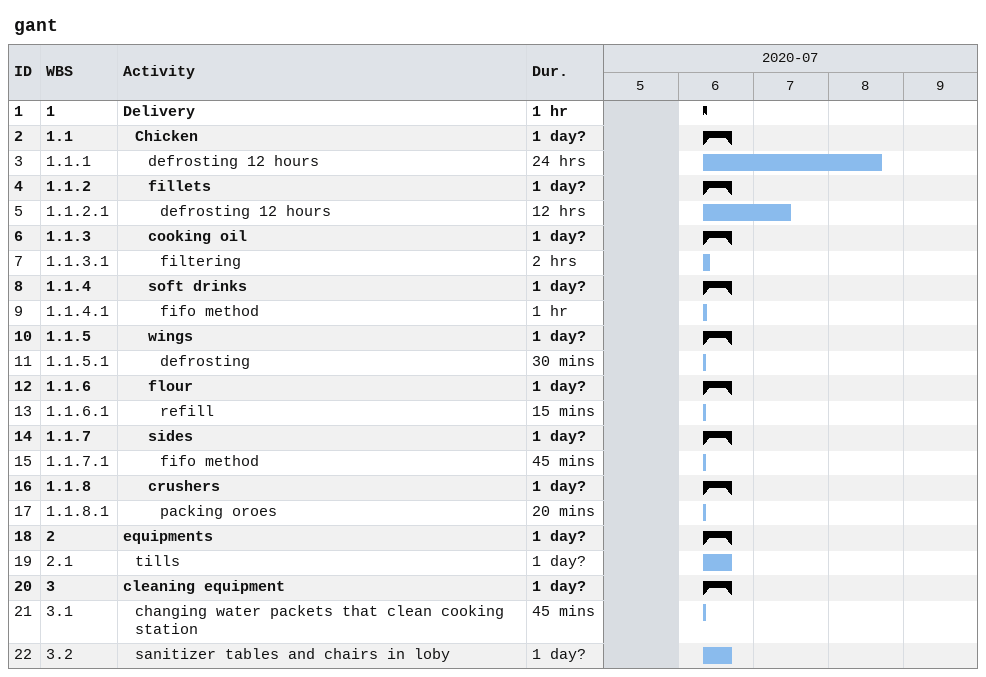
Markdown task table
gant

| ID | WBS | Task | Duration | Start | Finish |
|---|---|---|---|---|---|
| 1 | 1 | **Delivery** | 1h | 2020-07-06 | 2020-07-06 |
| 2 | 1.1 | **Chicken** | 1d? | 2020-07-06 | 2020-07-06 |
| 3 | 1.1.1 | defrosting 12 hours | 24h | 2020-07-06 | 2020-07-08 |
| 4 | 1.1.2 | **fillets** | 1d? | 2020-07-06 | 2020-07-06 |
| 5 | 1.1.2.1 | defrosting 12 hours | 12h | 2020-07-06 | 2020-07-07 |
| 6 | 1.1.3 | **cooking oil** | 1d? | 2020-07-06 | 2020-07-06 |
| 7 | 1.1.3.1 | filtering | 2h | 2020-07-06 | 2020-07-06 |
| 8 | 1.1.4 | **soft drinks** | 1d? | 2020-07-06 | 2020-07-06 |
| 9 | 1.1.4.1 | fifo method | 1h | 2020-07-06 | 2020-07-06 |
| 10 | 1.1.5 | **wings** | 1d? | 2020-07-06 | 2020-07-06 |
| 11 | 1.1.5.1 | defrosting | 30min | 2020-07-06 | 2020-07-06 |
| 12 | 1.1.6 | **flour** | 1d? | 2020-07-06 | 2020-07-06 |
| 13 | 1.1.6.1 | refill | 15min | 2020-07-06 | 2020-07-06 |
| 14 | 1.1.7 | **sides** | 1d? | 2020-07-06 | 2020-07-06 |
| 15 | 1.1.7.1 | fifo method | 45min | 2020-07-06 | 2020-07-06 |
| 16 | 1.1.8 | **crushers** | 1d? | 2020-07-06 | 2020-07-06 |
| 17 | 1.1.8.1 | packing oroes | 20min | 2020-07-06 | 2020-07-06 |
| 18 | 2 | **equipments** | 1d? | 2020-07-06 | 2020-07-06 |
| 19 | 2.1 | tills | 1d? | 2020-07-06 | 2020-07-06 |
| 20 | 3 | **cleaning equipment** | 1d? | 2020-07-06 | 2020-07-06 |
| 21 | 3.1 | changing water packets that clean cooking station | 45min | 2020-07-06 | 2020-07-06 |
| 22 | 3.2 | sanitizer tables and chairs in loby | 1d? | 2020-07-06 | 2020-07-06 |
